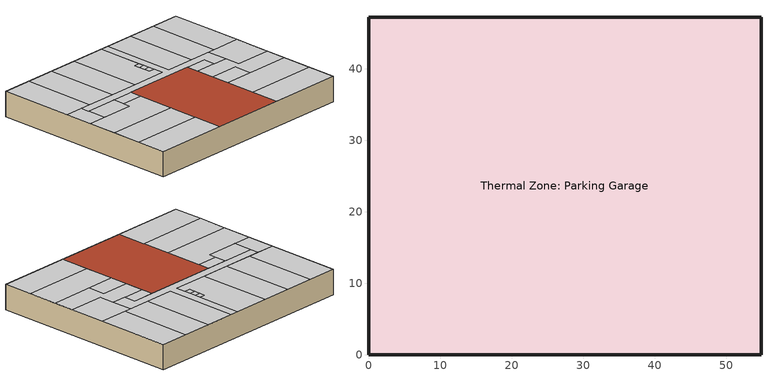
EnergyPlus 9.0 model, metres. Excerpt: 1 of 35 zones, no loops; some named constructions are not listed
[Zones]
Thermal Zone: Parking Garage
 floor ground (Surface 171 SlabOnOrBelowGradeF073): 54.86,47.24 54.86,0 0,0 0,47.24 z-6.1
 wall ground (Surface 172-uw BelowGradeWallC114): 0,0 54.86,0 z-6.1:0
 wall ground (Surface 173-uw BelowGradeWallC114): 0,47.24 0,0 z-6.1:0
 wall ground (Surface 174-uw BelowGradeWallC114): 54.86,47.24 0,47.24 z-6.1:0
 wall ground (Surface 175-uw BelowGradeWallC114): 54.86,0 54.86,47.24 z-6.1:0
 ceiling to Thermal Zone: F1 Retail SW (OtherFloorU071 Reversed): 18.29,0 18.29,7.32 0,7.32 0,0 z0; 18.29,7.32 18.29,14.63 0,14.63 0,7.32 z0; 18.29,14.63 18.29,23.77 12.8,23.77 12.8,21.95 0,21.95 0,14.63 z0
 ceiling to Thermal Zone: F1 Retail N-NW (OtherFloorU071 Reversed): 7.32,28.96 7.32,47.24 0,47.24 0,28.96 z0; 14.63,28.96 14.63,47.24 7.32,47.24 7.32,28.96 z0; 21.95,28.96 21.95,47.24 14.63,47.24 14.63,28.96 z0; 30.78,28.96 30.78,31.39 29.26,31.39 29.26,35.97 30.78,35.97 30.78,47.24 21.95,47.24 21.95,28.96 z0
 ceiling to Thermal Zone: F1 Retail NE (OtherFloorU071 Reversed): 40.23,28.96 40.23,47.24 32.92,47.24 32.92,28.96 z0; 47.55,28.96 47.55,47.24 40.23,47.24 40.23,28.96 z0; 54.86,28.96 54.86,47.24 47.55,47.24 47.55,28.96 z0
 ceiling to Thermal Zone: F1 Corridor (OtherFloorU071 Reversed): 30.78,31.39 30.78,32.92 29.26,32.92 29.26,31.39 z0; 30.78,32.92 30.78,34.44 29.26,34.44 29.26,32.92 z0; 30.78,34.44 30.78,35.97 29.26,35.97 29.26,34.44 z0; 45.72,23.77 45.72,28.96 32.92,28.96 32.92,47.24 30.78,47.24 30.78,28.96 4.57,28.96 4.57,26.82 42.06,26.82 42.06,23.77 z0; 18.29,23.77 18.29,26.82 12.8,26.82 12.8,23.77 z0; 42.06,23.77 42.06,26.82 36.58,26.82 36.58,23.77 z0
 ceiling to Thermal Zone: F1 Retail SE (OtherFloorU071 Reversed): 54.86,7.32 54.86,14.63 36.58,14.63 36.58,7.32 z0; 54.86,0 54.86,7.32 36.58,7.32 36.58,0 z0
 ceiling to Thermal Zone: F1 Lounge (OtherFloorU071 Reversed): 54.86,14.63 54.86,19.81 45.72,19.81 45.72,23.77 42.06,23.77 36.58,23.77 36.58,19.2 43.89,19.2 43.89,14.63 z0
 ceiling to Thermal Zone: F1 Business Center (OtherFloorU071 Reversed): 43.89,14.63 43.89,19.2 36.58,19.2 36.58,14.63 z0
 ceiling to Thermal Zone: F1 Fitness Center (OtherFloorU071 Reversed): 54.86,19.81 54.86,28.96 45.72,28.96 45.72,19.81 z0
 ceiling to Thermal Zone: F1 Leasing Office (OtherFloorU071 Reversed): 4.57,21.95 4.57,28.96 0,28.96 0,21.95 z0
 ceiling to Thermal Zone: F1 Mechanical Room (OtherFloorU071 Reversed): 12.8,21.95 12.8,26.82 4.57,26.82 4.57,21.95 z0
 roof outside (Concrete Podium Roof): 36.58,0 36.58,26.82 18.29,26.82 18.29,0 z0
[SizingPeriod:DesignDay] Day of Month=21; Day Type=SummerDesignDay; Dry-Bulb Temperature Range Modifier Type=DefaultMultipliers; Humidity Condition Type=Wetbulb; Barometric Pressure {Pa}=101313; Rain Indicator=No; Snow Indicator=No; Daylight Saving Time Indicator=No; Solar Model Indicator=ASHRAETau
Name | Month | Maximum Dry-Bulb Temperature {C} | Daily Dry-Bulb Temperature Range {deltaC} | Wetbulb or DewPoint at Maximum Dry-Bulb {C} | Wind Speed {m/s} | Wind Direction {deg} | ASHRAE Clear Sky Optical Depth for Beam Irradiance (taub) | ASHRAE Clear Sky Optical Depth for Diffuse Irradiance (taud)
OAKLAND-METROPOLITAN-ARP JUL Clg 0.4% Condns DB=>MCWB | 7 | 30 | 7.5 | 19.6 | 4.5 | 270 | 0.374 | 2.387
OAKLAND-METROPOLITAN-ARP JUN Clg 0.4% Condns DB=>MCWB | 6 | 31.4 | 9.2 | 18.7 | 5.4 | 315 | 0.354 | 2.493
OAKLAND-METROPOLITAN-ARP NOV Clg 0.4% Condns DB=>MCWB | 11 | 23.3 | 5.4 | 16.6 | 3.7 | 270 | 0.321 | 2.602
OAKLAND-METROPOLITAN-ARP OCT Clg 0.4% Condns DB=>MCWB | 10 | 28.9 | 9.7 | 15.3 | 6.4 | 45 | 0.338 | 2.525
OAKLAND-METROPOLITAN-ARP SEP Clg 0.4% Condns DB=>MCWB | 9 | 31.5 | 9.1 | 19.1 | 5.5 | 292 | 0.355 | 2.502
[Schedule:Day:Interval]
RetailReceptacleSun: No, 01:00, 0.05, 02:00, 0.05, 03:00, 0.05, 04:00, 0.05, 05:00, 0.05, 06:00, 0.05, 07:00, 0.05, 08:00, 0.05, 09:00, 0.1, 10:00, 0.1, 11:00, 0.4, 12:00, 0.4, 13:00, 0.6, 14:00, 0.6, 15:00, 0.6, 16:00, 0.6, 17:00, 0.6, 18:00, 0.4, 19:00, 0.2, 20:00, 0.05, 21:00, 0.05, 22:00, 0.05, 23:00, 0.05, 24:00, 0.05
RetailReceptacleWD: No, 01:00, 0.05, 02:00, 0.05, 03:00, 0.05, 04:00, 0.05, 05:00, 0.05, 06:00, 0.05, 07:00, 0.05, 08:00, 0.2, 09:00, 0.5, 10:00, 0.9, 11:00, 0.9, 12:00, 0.9, 13:00, 0.9, 14:00, 0.9, 15:00, 0.9, 16:00, 0.9, 17:00, 0.9, 18:00, 0.9, 19:00, 0.6, 20:00, 0.6, 21:00, 0.5, 22:00, 0.2, 23:00, 0.05, 24:00, 0.05
WaterMainCZ03Apr: No, 01:00, 12.0556, 02:00, 12.0556, 03:00, 12.0556, 04:00, 12.0556, 05:00, 12.0556, 06:00, 12.0556, 07:00, 12.0556, 08:00, 12.0556, 09:00, 12.0556, 10:00, 12.0556, 11:00, 12.0556, 12:00, 12.0556, 13:00, 12.0556, 14:00, 12.0556, 15:00, 12.0556, 16:00, 12.0556, 17:00, 12.0556, 18:00, 12.0556, 19:00, 12.0556, 20:00, 12.0556, 21:00, 12.0556, 22:00, 12.0556, 23:00, 12.0556, 24:00, 12.0556
WaterMainCZ03Aug: No, 01:00, 13.7222, 02:00, 13.7222, 03:00, 13.7222, 04:00, 13.7222, 05:00, 13.7222, 06:00, 13.7222, 07:00, 13.7222, 08:00, 13.7222, 09:00, 13.7222, 10:00, 13.7222, 11:00, 13.7222, 12:00, 13.7222, 13:00, 13.7222, 14:00, 13.7222, 15:00, 13.7222, 16:00, 13.7222, 17:00, 13.7222, 18:00, 13.7222, 19:00, 13.7222, 20:00, 13.7222, 21:00, 13.7222, 22:00, 13.7222, 23:00, 13.7222, 24:00, 13.7222
WaterMainCZ03Dec; WaterMainCZ03May: No, 01:00, 11.9444, 02:00, 11.9444, 03:00, 11.9444, 04:00, 11.9444, 05:00, 11.9444, 06:00, 11.9444, 07:00, 11.9444, 08:00, 11.9444, 09:00, 11.9444, 10:00, 11.9444, 11:00, 11.9444, 12:00, 11.9444, 13:00, 11.9444, 14:00, 11.9444, 15:00, 11.9444, 16:00, 11.9444, 17:00, 11.9444, 18:00, 11.9444, 19:00, 11.9444, 20:00, 11.9444, 21:00, 11.9444, 22:00, 11.9444, 23:00, 11.9444, 24:00, 11.9444
WaterMainCZ03Feb: No, 01:00, 11.2222, 02:00, 11.2222, 03:00, 11.2222, 04:00, 11.2222, 05:00, 11.2222, 06:00, 11.2222, 07:00, 11.2222, 08:00, 11.2222, 09:00, 11.2222, 10:00, 11.2222, 11:00, 11.2222, 12:00, 11.2222, 13:00, 11.2222, 14:00, 11.2222, 15:00, 11.2222, 16:00, 11.2222, 17:00, 11.2222, 18:00, 11.2222, 19:00, 11.2222, 20:00, 11.2222, 21:00, 11.2222, 22:00, 11.2222, 23:00, 11.2222, 24:00, 11.2222
WaterMainCZ03Jan: No, 01:00, 11.3333, 02:00, 11.3333, 03:00, 11.3333, 04:00, 11.3333, 05:00, 11.3333, 06:00, 11.3333, 07:00, 11.3333, 08:00, 11.3333, 09:00, 11.3333, 10:00, 11.3333, 11:00, 11.3333, 12:00, 11.3333, 13:00, 11.3333, 14:00, 11.3333, 15:00, 11.3333, 16:00, 11.3333, 17:00, 11.3333, 18:00, 11.3333, 19:00, 11.3333, 20:00, 11.3333, 21:00, 11.3333, 22:00, 11.3333, 23:00, 11.3333, 24:00, 11.3333
WaterMainCZ03Jul: No, 01:00, 13.3333, 02:00, 13.3333, 03:00, 13.3333, 04:00, 13.3333, 05:00, 13.3333, 06:00, 13.3333, 07:00, 13.3333, 08:00, 13.3333, 09:00, 13.3333, 10:00, 13.3333, 11:00, 13.3333, 12:00, 13.3333, 13:00, 13.3333, 14:00, 13.3333, 15:00, 13.3333, 16:00, 13.3333, 17:00, 13.3333, 18:00, 13.3333, 19:00, 13.3333, 20:00, 13.3333, 21:00, 13.3333, 22:00, 13.3333, 23:00, 13.3333, 24:00, 13.3333
WaterMainCZ03Jun; WaterMainCZ03Nov: No, 01:00, 13.0556, 02:00, 13.0556, 03:00, 13.0556, 04:00, 13.0556, 05:00, 13.0556, 06:00, 13.0556, 07:00, 13.0556, 08:00, 13.0556, 09:00, 13.0556, 10:00, 13.0556, 11:00, 13.0556, 12:00, 13.0556, 13:00, 13.0556, 14:00, 13.0556, 15:00, 13.0556, 16:00, 13.0556, 17:00, 13.0556, 18:00, 13.0556, 19:00, 13.0556, 20:00, 13.0556, 21:00, 13.0556, 22:00, 13.0556, 23:00, 13.0556, 24:00, 13.0556
WaterMainCZ03Mar: No, 01:00, 11.7222, 02:00, 11.7222, 03:00, 11.7222, 04:00, 11.7222, 05:00, 11.7222, 06:00, 11.7222, 07:00, 11.7222, 08:00, 11.7222, 09:00, 11.7222, 10:00, 11.7222, 11:00, 11.7222, 12:00, 11.7222, 13:00, 11.7222, 14:00, 11.7222, 15:00, 11.7222, 16:00, 11.7222, 17:00, 11.7222, 18:00, 11.7222, 19:00, 11.7222, 20:00, 11.7222, 21:00, 11.7222, 22:00, 11.7222, 23:00, 11.7222, 24:00, 11.7222
WaterMainCZ03Oct: No, 01:00, 13.9444, 02:00, 13.9444, 03:00, 13.9444, 04:00, 13.9444, 05:00, 13.9444, 06:00, 13.9444, 07:00, 13.9444, 08:00, 13.9444, 09:00, 13.9444, 10:00, 13.9444, 11:00, 13.9444, 12:00, 13.9444, 13:00, 13.9444, 14:00, 13.9444, 15:00, 13.9444, 16:00, 13.9444, 17:00, 13.9444, 18:00, 13.9444, 19:00, 13.9444, 20:00, 13.9444, 21:00, 13.9444, 22:00, 13.9444, 23:00, 13.9444, 24:00, 13.9444
WaterMainCZ03Sep: No, 01:00, 13.6667, 02:00, 13.6667, 03:00, 13.6667, 04:00, 13.6667, 05:00, 13.6667, 06:00, 13.6667, 07:00, 13.6667, 08:00, 13.6667, 09:00, 13.6667, 10:00, 13.6667, 11:00, 13.6667, 12:00, 13.6667, 13:00, 13.6667, 14:00, 13.6667, 15:00, 13.6667, 16:00, 13.6667, 17:00, 13.6667, 18:00, 13.6667, 19:00, 13.6667, 20:00, 13.6667, 21:00, 13.6667, 22:00, 13.6667, 23:00, 13.6667, 24:00, 13.6667
{025dfad5-b370-400b-91c3-cfc5637ec410}; {130f0a3d-4c1c-4710-9bb7-2c13975cc67f}; {150f35f0-266a-4ee0-b5c2-e41c70057d08}; {1893e510-bbb0-46de-a01f-928de797fbed}; {21010aa2-b8f6-4ca0-ae04-fd60adc8e602}; {2147c64b-2e39-4c76-a30c-03132e27308e}; {3560c0ce-7e4f-4832-aeed-8d68f47e2083}; {53341357-2acb-4edf-9aaa-00d2eb6ad9d5}; {6517293f-b5b5-49ae-a35c-7abcd44a7ac7}; {6a010025-daef-429c-bd9d-c9870b5bb981}; {6a642650-9c79-478a-9507-67c874a3bc56}; {916844e5-8089-4da3-a79a-a0b7062a8f3f}; {987fff4f-43a2-4517-acca-5aef0b7a9137}; {a092e30e-0f4a-4eed-bf34-f3d6eaba324a}; {c3eaf092-8fe1-4e55-8b93-4360a2a29320}; {c6833a48-125e-4a5f-a639-129fabc209e7}; {c9a7f5bd-5731-4c73-a072-caa3d5f71cb8}; {cb401f4c-dcf8-4945-8ec6-d01f08505cd8}; {cfe14196-d986-458e-8905-9b5deabe5b5b}; {d730be42-336a-4892-8204-ed56d73dbcd2}; {f44b0660-da43-4a69-a2b1-0c53f915e4eb}: No, 24:00, 146.536
{047fcdc2-aecb-4335-b85d-0111566c9a56}; {0c961f2f-fa97-4ed5-a250-427427f32182}; {0f60e1e9-9541-456c-b84b-0b332e9fa996}; {17f41ce1-ad3c-436c-bbfd-c017fa685890}; {18552439-7da4-4829-9e65-08684c291295}; {18573efa-02b3-4337-a1b0-12d68bf82e2d}; {1c74848d-27df-4b0e-be3e-bbb9250ae73e}; {2c105155-4f3f-4e9c-a400-37b41a997530}; {395d1da1-4ab7-479f-99f4-537ed87e155b}; {3cd121bc-afa1-4021-8d3f-5fb5d8011f02}; {41e29993-ff83-4e11-aae5-ebf533ccb6af}; {43abad3b-59b2-4d1d-95a5-95c6ad303fe9}; {477d1617-9599-450d-81f7-525bf809833d}; {4817e5c5-4d9e-4d24-b032-f1f099d1b2be}; {481c6a17-48f6-42d7-b8fc-17e83d3e7544}; {49223f6e-b574-4b09-856a-f79920157e0e}; {4f0ac07f-235a-4d50-9cb1-c7bac23a6132}; {58b9273a-798d-4869-b2fb-453a495a88f6}; {5969dbda-57e0-42b6-bebd-253dfcca00e2}; {5af1a246-1f10-4b37-98dc-43b24ba2d10c}; {632b403e-3b13-4622-b198-a326b3d7f3d9}; {6f51f367-42f9-4ee4-9b43-fc7554c01a1c}; {77b113c5-7702-44da-acd6-c6a87cae93d9}; {805dc791-16ff-4acc-8ba1-25bbb09c42b5}; {8ffacd87-42e2-4c8b-bf39-92ebe3f05b35}; {90b64009-cf9a-4c62-8960-77ea0a5cff2a}; {95175786-da7d-4adb-b090-ff4229be1ca1}; {975fba42-22e9-4462-9c32-ce582ccc8432}; {a06ae99f-9e8c-4154-8279-0ae5e43cf57e}; {a0db6517-11d6-4709-a996-ea812b04be28}; {a6932d7e-c133-4c3d-9cda-34c53b6c7b19}; {ad877917-8a4f-4510-8e3f-f441ecd5740b}; {bbf6958f-bf33-4516-8a85-add9b498d0d7}; {cb12a6de-f2b5-482f-b902-96d63387762a}; {d605c0dd-b798-4796-b970-695ece54b0af}; {dd940dea-63e0-401c-8750-c8fdb27ed047}; {e4ea6ff9-7e54-4c50-8257-9c47efedc9b9}; {e7698f46-2ca3-43d3-bbb3-ae322438c176}; {ea979a7f-8fa1-46e6-998c-636d9fcb6161}; {eee08014-72a3-4757-8485-bb7462fba90f}; {f09add90-ab13-49f8-a846-6a79be1d7978}; {f4d80d60-1534-48cc-889c-51a1c354bdf8}; {f616606f-2ad5-4d87-a099-55c8ed758b5d}; {f9948590-b4e1-497c-909c-e28ef1cc9182}; {fac51508-5512-4b41-986d-0ab516e41d5a}: No, 24:00, 117.228
{0b14794f-2652-4d1b-8b4a-75bbb8316b97}; {277de8d5-a080-4319-bb52-c1c9edcd6895}; {35967ca8-93cb-4dbf-99e4-06f42830737b}; {3d3f3a76-8776-4b27-a0c4-e54917ef59a1}; {491cf5ef-e6a1-4061-8639-5d18078d4a0c}; {4c53645c-df12-4763-aa43-69b7fb6d0894}; {708398bc-18fe-47d9-9d1b-305bcd15e633}; {8ad930f7-9164-4021-968d-eebf44cd0d79}; {a0a975a5-d3fb-4259-b5bf-b1db6838ed59}; {ad462a69-ccb0-4bdf-82f8-9d2033057671}; {bc69cd2c-ca12-4887-a65d-f46415b53385}; {c42f4c17-571a-40e7-af7d-425b00e13461}; {c4b17e72-12ae-48cb-9344-e89bea7239e9}; {f4eb3696-b430-4ff6-9f14-f1e8d71cf810}: No, 24:00, 131.882
{b70ae108-9635-47d4-a320-9b972d9edd29}: No, 24:00, 161.189
{fcbbda9e-d7d1-4f24-83d0-4e02f451636e}: No, 24:00, 331.17
[Curve:Exponent] Coefficient1 Constant=1; Coefficient2 Constant=0; Coefficient3 Constant=0; Minimum Value of x {BasedOnField A2}=0; Maximum Value of x {BasedOnField A2}=1
Fan On Off Power Curve 2; Fan On Off Power Curve; Fan On Off Power Curve 1; Fan On Off Power Curve 3; Fan On Off Power Curve 4; Fan On Off Power Curve 5; Fan On Off Power Curve 6; Fan On Off Power Curve 7; Fan On Off Power Curve 8; Fan On Off Power Curve 9; Fan On Off Power Curve 10; Fan On Off Power Curve 13; Fan On Off Power Curve 11; Fan On Off Power Curve 12; Fan On Off Power Curve 14; Fan On Off Power Curve 15; Fan On Off Power Curve 16; Fan On Off Power Curve 17
[Curve:Cubic] Coefficient1 Constant=1; Coefficient2 x=0; Coefficient3 x**2=0; Coefficient4 x**3=0; Minimum Value of x {BasedOnField A2}=0; Maximum Value of x {BasedOnField A2}=1
Fan On Off Efficiency Curve 2; Fan On Off Efficiency Curve; Fan On Off Efficiency Curve 1; Fan On Off Efficiency Curve 3; Fan On Off Efficiency Curve 4; Fan On Off Efficiency Curve 5; Fan On Off Efficiency Curve 6; Fan On Off Efficiency Curve 7; Fan On Off Efficiency Curve 8; Fan On Off Efficiency Curve 9; Fan On Off Efficiency Curve 10; Fan On Off Efficiency Curve 13; Fan On Off Efficiency Curve 11; Fan On Off Efficiency Curve 12; Fan On Off Efficiency Curve 14; Fan On Off Efficiency Curve 15; Fan On Off Efficiency Curve 16; Fan On Off Efficiency Curve 17
[Table:MultiVariableLookup]
CoilClgDXSEEREIR_fTwbToadbSI-3; CoilClgDXSEEREIR_fTwbToadbSI; CoilClgDXSEEREIR_fTwbToadbSI-2; CoilClgDXSEEREIR_fTwbToadbSI-4; CoilClgDXSEEREIR_fTwbToadbSI-5; CoilClgDXSEEREIR_fTwbToadbSI-6; CoilClgDXSEEREIR_fTwbToadbSI-7; CoilClgDXSEEREIR_fTwbToadbSI-8; CoilClgDXSEEREIR_fTwbToadbSI-9; CoilClgDXSEEREIR_fTwbToadbSI-10; CoilClgDXSEEREIR_fTwbToadbSI-11; CoilClgDXSEEREIR_fTwbToadbSI-14; CoilClgDXSEEREIR_fTwbToadbSI-12; CoilClgDXSEEREIR_fTwbToadbSI-13; CoilClgDXSEEREIR_fTwbToadbSI-15; CoilClgDXSEEREIR_fTwbToadbSI-16; CoilClgDXSEEREIR_fTwbToadbSI-17; CoilClgDXSEEREIR_fTwbToadbSI-18; CoilClgDXSEEREIR_fTwbToadbSI-19; CoilClgDXSEEREIR_fTwbToadbSI-20; CoilClgDXSEEREIR_fTwbToadbSI-21; CoilClgDXSEEREIR_fTwbToadbSI-22: EvaluateCurveToLimits, 3, BiQuadratic, SingleLineIndependentVariableWithMatrix, Ascending, Ascending, 1, Temperature, Temperature, Dimensionless, Dimensionless, Dimensionless, Dimensionless, 2, 3, 3, 13.89, 19.44, 25, 27.78, 35, 43.33, 0.917548, 0.784716, 0.69092, 1.16303, 1, 0.884793, 1.41124, 1.21777, 1.08102
